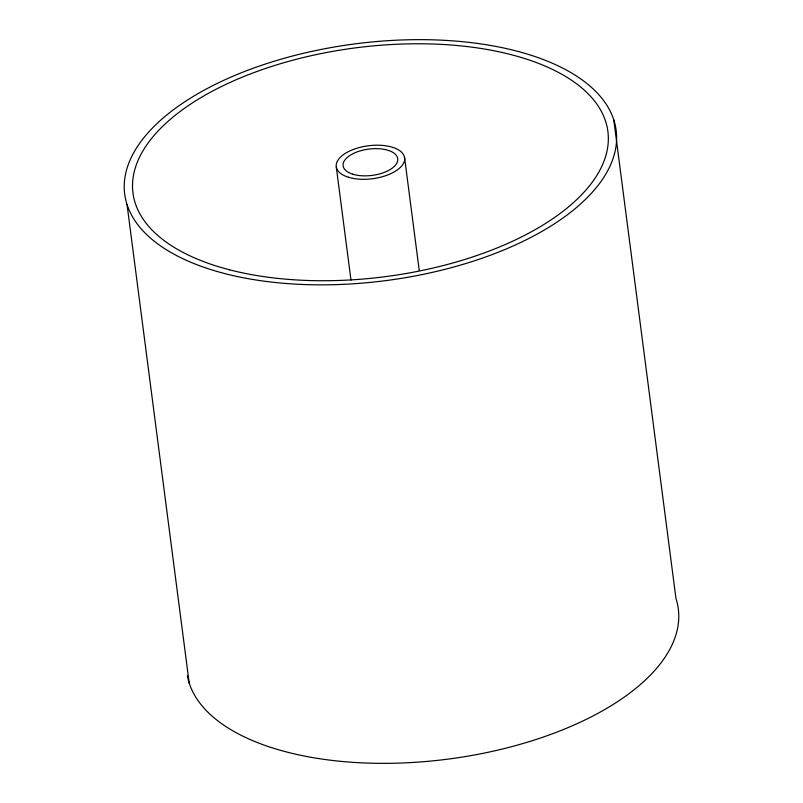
<?xml version="1.0" encoding="UTF-8"?>
<svg xmlns="http://www.w3.org/2000/svg" width="803" height="803" viewBox="0 0 803 803"><rect width="100%" height="100%" fill="white"/><g stroke="black" fill="none" stroke-linecap="round" stroke-linejoin="round"><path stroke-width="1.2" d="M613.803 119.938L675.955 598.436A247.786 119.366 -7.4 0 1 462.096 757.088A247.786 119.366 -7.4 0 1 187.35 675.785M404.551 157.428L419.236 270.44M336.296 167.074L350.981 280.076M127.045 204.564L189.197 683.062M224.609 273.532A247.786 119.366 -7.4 0 0 615.128 151.165A247.786 119.366 -7.4 0 0 271.544 62.052A247.786 119.366 -7.4 0 0 224.609 273.532M348.372 177.232A34.469 16.612 -7.4 0 0 404.15 161.825A34.469 16.612 -7.4 0 0 358.76 147.692A34.469 16.612 -7.4 0 0 348.372 177.232M352.808 174.211A27.533 13.26 -7.4 0 0 397.355 161.915A27.533 13.26 -7.4 0 0 361.109 150.623A27.533 13.26 -7.4 0 0 352.808 174.211M229.507 269.798A239.455 115.361 -7.4 0 0 606.907 151.536A239.455 115.361 -7.4 0 0 274.867 65.424A239.455 115.361 -7.4 0 0 229.507 269.798"/></g></svg>
